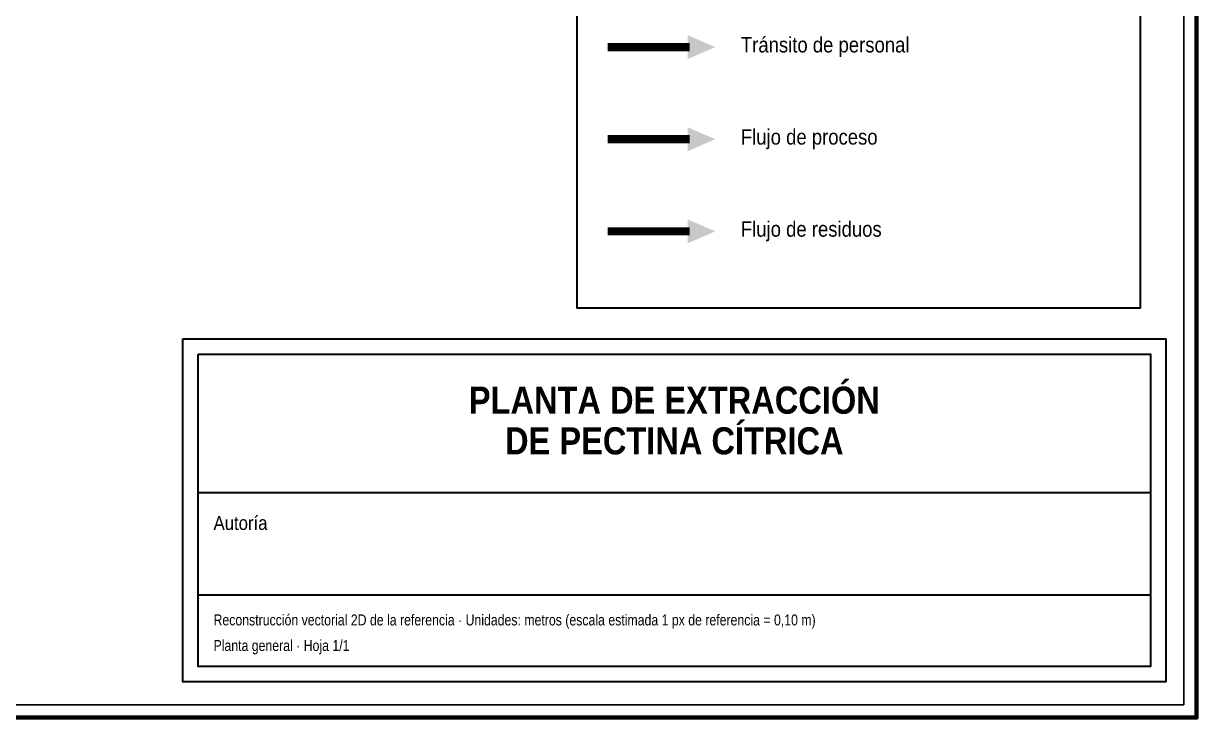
# Model space of a CAD drawing. Header units: metres. Extents: x 0 to 115, y 0 to 64.
# Drawn here: x 92.49 to 115.4, y 0.4 to 13.96 of the extents above; entities that cross this region are included whole.
import ezdxf

# ---------------------------------------------------------------- set-up
doc = ezdxf.new("R2010")
doc.units = ezdxf.units.M
doc.layers.add('A-LAMINA', color=8, linetype='Continuous', lineweight=35)
for name, color, linetype, lineweight, true_color in [('P-PERSONAL', 94, 'Continuous', 35, 0x13692c), ('P-PROCESO', 5, 'Continuous', 35, 0x1d4ed8), ('P-RESIDUOS', 1, 'Continuous', 35, 0xb3121b)]:
    doc.layers.add(name, color=color, linetype=linetype, lineweight=lineweight, true_color=true_color)
doc.styles.add('PLANO', font='arial.ttf')
doc.styles.add('PLANO_N', font='arialbd.ttf')

msp = doc.modelspace()

# ---------------------------------------------------------------- linework, layer by layer
at = {"layer": 'A-LAMINA'}
for p, q in [((95.9, 4.8), (114.5, 4.8)), ((95.9, 2.8), (114.5, 2.8))]:
    msp.add_line(p, q, dxfattribs=at)
at = {"layer": 'A-LAMINA', "lineweight": 70}
msp.add_lwpolyline([(0.4, 64.5), (115.4, 64.5), (115.4, 0.4), (0.4, 0.4)], close=True, dxfattribs=at)
at = {"layer": 'A-LAMINA', "lineweight": 25}
msp.add_lwpolyline([(0.65, 64.25), (115.15, 64.25), (115.15, 0.65), (0.65, 0.65)], close=True, dxfattribs=at)
at = {"layer": 'A-LAMINA'}
for points in [[(103.3, 17.9), (114.3, 17.9), (114.3, 8.4), (103.3, 8.4)], [(95.6, 7.8), (114.8, 7.8), (114.8, 1.1), (95.6, 1.1)], [(95.9, 7.5), (114.5, 7.5), (114.5, 1.4), (95.9, 1.4)]]:
    msp.add_lwpolyline(points, close=True, dxfattribs=at)
at = {"layer": 'P-PERSONAL', "const_width": 0.16}
msp.add_lwpolyline([(103.9, 13.5), (105.5, 13.5)], dxfattribs=at)
at = {"layer": 'P-PERSONAL'}
msp.add_solid([(106, 13.5), (105.46, 13.266), (105.46, 13.734)], dxfattribs=at)
at = {"layer": 'P-PROCESO', "const_width": 0.16}
msp.add_lwpolyline([(103.9, 11.7), (105.5, 11.7)], dxfattribs=at)
at = {"layer": 'P-PROCESO'}
msp.add_solid([(106, 11.7), (105.46, 11.466), (105.46, 11.934)], dxfattribs=at)
at = {"layer": 'P-RESIDUOS', "const_width": 0.16}
msp.add_lwpolyline([(103.9, 9.9), (105.5, 9.9)], dxfattribs=at)
at = {"layer": 'P-RESIDUOS'}
msp.add_solid([(106, 9.9), (105.46, 9.666), (105.46, 10.134)], dxfattribs=at)

# ---------------------------------------------------------------- texts
at = {"layer": 'A-LAMINA', "style": 'PLANO', "width": 0.8}
for s, p in [('Reconstrucción vectorial 2D de la referencia · Unidades: metros (escala estimada 1 px de referencia = 0,10 m)', (96.2, 2.2)), ('Planta general · Hoja 1/1', (96.2, 1.7))]:
    msp.add_text(s, height=0.2148, dxfattribs=at).set_placement(p)
at = {"layer": 'A-LAMINA', "line_spacing_factor": 0.9}
for s, insert, char_height, attachment_point, style in [('\\W0.86;Tránsito de personal', (106.5, 13.5), 0.3007, 4, 'PLANO'), ('\\W0.86;Flujo de proceso', (106.5, 11.7), 0.3007, 4, 'PLANO'), ('\\W0.86;Flujo de residuos', (106.5, 9.9), 0.3007, 4, 'PLANO'), ('\\W0.86;PLANTA DE EXTRACCIÓN\\PDE PECTINA CÍTRICA', (105.2, 6.2), 0.5298, 5, 'PLANO_N'), ('\\W0.86;Autoría', (96.2, 4.2), 0.2721, 4, 'PLANO')]:
    msp.add_mtext(s, dxfattribs=dict(at, insert=insert, char_height=char_height, attachment_point=attachment_point, style=style))

doc.saveas('drawing.dxf')
